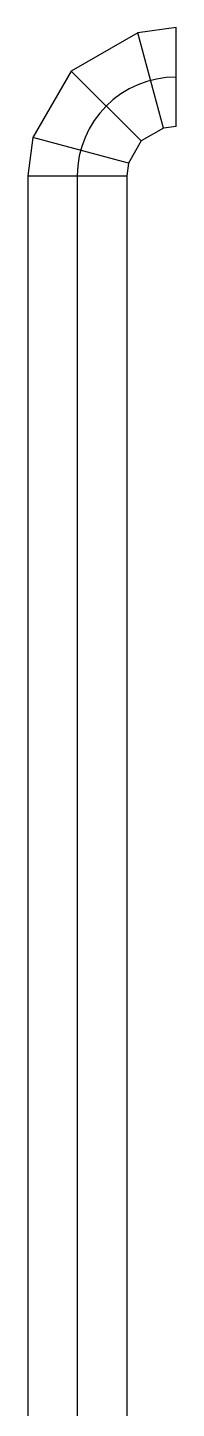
# Model space of a CAD drawing. Extents: x -681219 to -550379, y -242630 to -158199.
# Drawn here: x -641101 to -641026, y -221566 to -220868 of the extents above; entities that cross this region are included whole.
import ezdxf

# ---------------------------------------------------------------- set-up
doc = ezdxf.new("R2010")
doc.units = 0
doc.header["$LTSCALE"] = 1000
doc.layers.add('DOTE_给水', color=5, linetype='CONTINUOUS')
doc.layers.add('PIPE-给水', color=3, linetype='CONTINUOUS')

msp = doc.modelspace()

# ---------------------------------------------------------------- linework, layer by layer
at = {"layer": 'DOTE_给水', "color": 3}
msp.add_line((-641075.8576, -220942.5349), (-641075.8576, -221660.7848), dxfattribs=at)
msp.add_arc((-641025.8576, -220942.5349, 1500), 50, 90, 180, dxfattribs=at)
at = {"layer": 'PIPE-给水', "color": 3}
for p, q in [((-641045.2691, -220870.0905, 1500), (-641078.8906, -220889.5019, 1500)), ((-641025.8576, -220867.5349, 1500), (-641045.2691, -220870.0905, 1500)), ((-641078.8906, -220889.5019, 1500), (-641098.3021, -220923.1235, 1500)), ((-641032.3281, -220918.3868, 1500), (-641043.5353, -220924.8573, 1500)), ((-641025.8576, -220917.5349, 1500), (-641032.3281, -220918.3868, 1500)), ((-641098.3021, -220923.1235, 1500), (-641100.8576, -220942.5349, 1500)), ((-641043.5353, -220924.8573, 1500), (-641050.0058, -220936.0645, 1500)), ((-641050.0058, -220936.0645, 1500), (-641050.8576, -220942.5349, 1500)), ((-641100.8576, -220942.5349), (-641100.8576, -221660.7848)), ((-641050.8576, -220942.5349), (-641050.8576, -221660.7848))]:
    msp.add_line(p, q, dxfattribs=at)
at = {"layer": 'PIPE-给水'}
for p, q in [((-641032.3281, -220918.3868, 1500), (-641045.2691, -220870.0905, 1500)), ((-641025.8576, -220917.5349, 1500), (-641025.8576, -220867.5349, 1500)), ((-641043.5353, -220924.8573, 1500), (-641078.8906, -220889.5019, 1500)), ((-641050.0058, -220936.0645, 1500), (-641098.3021, -220923.1235, 1500)), ((-641100.8576, -220942.5349, 1500), (-641050.8576, -220942.5349, 1500))]:
    msp.add_line(p, q, dxfattribs=at)

doc.saveas('drawing.dxf')
